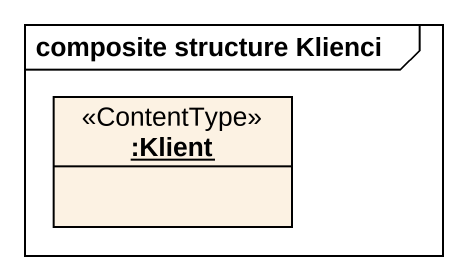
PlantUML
@startuml
mainframe composite structure Klienci
hide circle
hide empty members
object ":Klient" as Klient <<ContentType>>
@enduml
